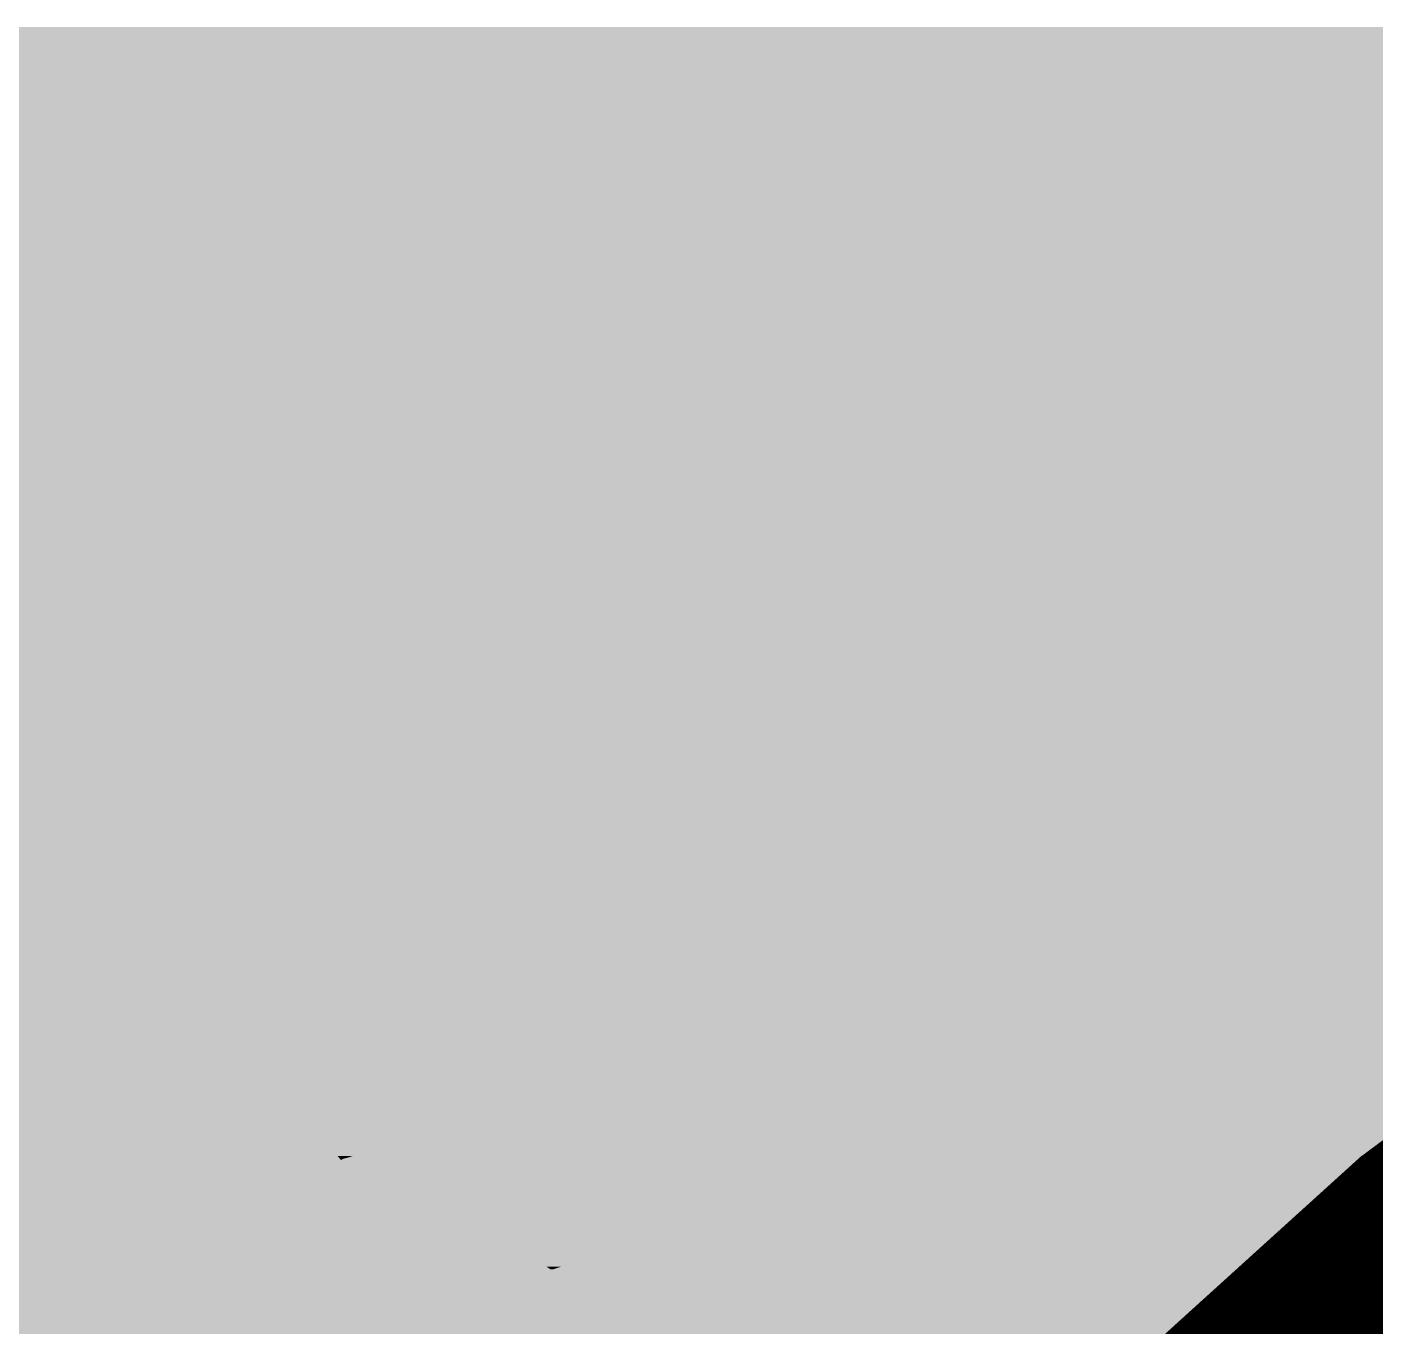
# Model space of a CAD drawing. Header units: millimetres. Extents: x -0.19 to 3.91, y -0.06 to 2.26.
# Drawn here: x 1.5185 to 1.622, y 1.4352 to 1.535 of the extents above; entities that cross this region are included whole.
import ezdxf

# ---------------------------------------------------------------- set-up
doc = ezdxf.new("R2010")
doc.units = ezdxf.units.MM
for name, color, linetype, lineweight in [('PCB_KUR_GBL', 10, 'CONTINUOUS', 0), ('PCB_KUR_GM2', 216, 'CONTINUOUS', 0), ('PCB_KUR_GTL', 30, 'CONTINUOUS', 0), ('PCB_KUR_GTO', 163, 'CONTINUOUS', 0)]:
    doc.layers.add(name, color=color, linetype=linetype, lineweight=lineweight)

msp = doc.modelspace()

# ---------------------------------------------------------------- linework, layer by layer
at = {"layer": 'PCB_KUR_GBL'}
for points in [[(0.1693, 1.4694), (0.1693, 1.4764), (2.19325, 1.4694), (2.1926, 1.4764)], [(0.37565, 1.4764), (0.582, 1.4764), (2.1926, 1.4764), (0.582, 1.4764)], [(0.16794, 1.4625), (0.1693, 1.4694), (2.1939, 1.4625), (2.19325, 1.4694)], [(0.1666, 1.4557), (0.16794, 1.4625), (2.19598, 1.4557), (2.1939, 1.4625)], [(0.16384, 1.4491), (0.1666, 1.4557), (2.198, 1.4491), (2.19598, 1.4557)], [(0.1612, 1.4428), (0.16384, 1.4491), (2.20138, 1.4428), (2.198, 1.4491)], [(0.15722, 1.4368), (0.1612, 1.4428), (2.2046, 1.4368), (2.20138, 1.4428)], [(0.1535, 1.4312), (0.15722, 1.4368), (2.20916, 1.4312), (2.2046, 1.4368)]]:
    msp.add_solid(points, dxfattribs=at)
at = {"layer": 'PCB_KUR_GM2', "lineweight": 211, "const_width": 0.002}
msp.add_lwpolyline([(1.5368, 1.258), (1.5368, 1.258, 1), (2.0172, 1.258, 1), (1.5368, 1.258)], format="xyb", dxfattribs=at)
at = {"layer": 'PCB_KUR_GTL'}
for points in [[(1.245, 1.5303), (1.245, 1.535), (2.2178, 1.5303), (2.2161, 1.535)], [(1.245, 1.5267), (1.245, 1.5303), (2.2134, 1.5267), (2.2178, 1.5303)], [(1.245, 1.5159), (1.245, 1.5267), (2.2046, 1.5159), (2.2134, 1.5267)], [(1.245, 1.5036), (1.245, 1.5159), (2.198, 1.5036), (2.2046, 1.5159)], [(1.245, 1.4903), (1.245, 1.5036), (2.1939, 1.4903), (2.198, 1.5036)], [(1.245, 1.4842), (1.245, 1.4903), (2.19333, 1.4842), (2.1939, 1.4903)], [(1.4175, 1.4825), (1.4046, 1.4842), (2.19317, 1.4825), (2.19333, 1.4842)], [(1.4295, 1.4776), (1.4175, 1.4825), (2.19271, 1.4776), (2.19317, 1.4825)], [(1.43107, 1.4764), (1.4295, 1.4776), (2.1926, 1.4764), (2.19271, 1.4776)], [(1.4398, 1.4697), (1.43107, 1.4764), (2.19323, 1.4697), (2.1926, 1.4764)], [(1.44532, 1.4625), (1.4398, 1.4697), (2.1939, 1.4625), (2.19323, 1.4697)], [(1.4477, 1.4594), (1.44532, 1.4625), (2.19485, 1.4594), (2.1939, 1.4625)], [(1.45191, 1.4491), (1.4477, 1.4594), (2.198, 1.4491), (2.19485, 1.4594)], [(1.4526, 1.4474), (1.45191, 1.4491), (2.19891, 1.4474), (2.198, 1.4491)], [(1.454, 1.4368), (1.4526, 1.4474), (2.2046, 1.4368), (2.19891, 1.4474)], [(1.4543, 1.4345), (1.454, 1.4368), (2.20647, 1.4345), (2.2046, 1.4368)]]:
    msp.add_solid(points, dxfattribs=at)
at = {"layer": 'PCB_KUR_GTO', "lineweight": 211, "const_width": 0.0118}
msp.add_lwpolyline([(1.5368, 1.258), (1.5368, 1.258, 1), (2.0172, 1.258, 1), (1.5368, 1.258)], format="xyb", dxfattribs=at)
at = {"layer": 'PCB_KUR_GTO'}
for points in [[(1.5554, 1.5182), (1.556, 1.5184), (1.55995, 1.5182), (1.5596, 1.5184)], [(1.556, 1.5184), (1.5564, 1.5185), (1.5596, 1.5184), (1.5589, 1.5185)], [(1.5564, 1.5185), (1.5568, 1.5186), (1.5589, 1.5185), (1.5584, 1.5186)], [(1.5568, 1.5186), (1.5576, 1.5187), (1.5584, 1.5186), (1.5579, 1.5187)], [(1.5538, 1.5172), (1.554, 1.5174), (1.56146, 1.5172), (1.56118, 1.5174)], [(1.554, 1.5174), (1.5544, 1.5176), (1.56118, 1.5174), (1.5609, 1.5176)], [(1.5544, 1.5176), (1.5548, 1.5179), (1.5609, 1.5176), (1.56045, 1.5179)], [(1.5548, 1.5179), (1.555, 1.518), (1.56045, 1.5179), (1.5603, 1.518)], [(1.555, 1.518), (1.5554, 1.5182), (1.5603, 1.518), (1.55995, 1.5182)], [(1.5528, 1.5158), (1.5532, 1.5164), (1.5628, 1.5158), (1.5622, 1.5164)], [(1.5532, 1.5164), (1.55363, 1.5169), (1.5622, 1.5164), (1.5618, 1.5169)], [(1.55363, 1.5169), (1.5538, 1.5171), (1.5618, 1.5169), (1.5616, 1.5171)], [(1.5538, 1.5171), (1.5538, 1.5172), (1.5616, 1.5171), (1.56146, 1.5172)], [(1.5525, 1.5152), (1.5527, 1.5156), (1.56336, 1.5152), (1.563, 1.5156)], [(1.5527, 1.5156), (1.5528, 1.5158), (1.563, 1.5156), (1.5628, 1.5158)], [(1.5522, 1.5141), (1.5523, 1.5146), (1.56436, 1.5141), (1.5639, 1.5146)], [(1.5523, 1.5146), (1.5525, 1.5152), (1.5639, 1.5146), (1.56336, 1.5152)], [(1.5521, 1.5136), (1.5522, 1.5141), (1.56482, 1.5136), (1.56436, 1.5141)], [(1.5521, 1.5134), (1.5521, 1.5136), (1.565, 1.5134), (1.56482, 1.5136)], [(1.5521, 1.5133), (1.5521, 1.5134), (1.56508, 1.5133), (1.565, 1.5134)], [(1.5522, 1.5124), (1.5521, 1.5133), (1.56585, 1.5124), (1.56508, 1.5133)], [(1.55229, 1.5121), (1.5522, 1.5124), (1.5661, 1.5121), (1.56585, 1.5124)], [(1.5524, 1.5117), (1.55229, 1.5121), (1.56637, 1.5117), (1.5661, 1.5121)], [(1.5527, 1.511), (1.5524, 1.5117), (1.56686, 1.511), (1.56637, 1.5117)], [(1.54, 1.51), (1.54035, 1.5101), (1.5432, 1.51), (1.5429, 1.5101)], [(1.54035, 1.5101), (1.5407, 1.5102), (1.5429, 1.5101), (1.5424, 1.5102)], [(1.55287, 1.5105), (1.5527, 1.511), (1.5672, 1.5105), (1.56686, 1.511)], [(1.5529, 1.5104), (1.55287, 1.5105), (1.56727, 1.5104), (1.5672, 1.5105)], [(1.5532, 1.51), (1.5529, 1.5104), (1.56757, 1.51), (1.56727, 1.5104)], [(1.5382, 1.509), (1.5384, 1.5092), (1.545, 1.509), (1.5448, 1.5092)], [(1.5384, 1.5092), (1.5389, 1.5095), (1.5448, 1.5092), (1.5442, 1.5095)], [(1.5389, 1.5095), (1.5394, 1.5098), (1.5442, 1.5095), (1.54368, 1.5098)], [(1.5394, 1.5098), (1.5397, 1.5099), (1.54368, 1.5098), (1.5435, 1.5099)], [(1.5397, 1.5099), (1.54, 1.51), (1.5435, 1.5099), (1.5432, 1.51)], [(1.5535, 1.5096), (1.5532, 1.51), (1.56786, 1.5096), (1.56757, 1.51)], [(1.5537, 1.5094), (1.5535, 1.5096), (1.56801, 1.5094), (1.56786, 1.5096)], [(1.5538, 1.5093), (1.5537, 1.5094), (1.56808, 1.5093), (1.56801, 1.5094)], [(1.55407, 1.509), (1.5538, 1.5093), (1.5683, 1.509), (1.56808, 1.5093)], [(1.53693, 1.5075), (1.5373, 1.5081), (1.5465, 1.5075), (1.5459, 1.5081)], [(1.5373, 1.5081), (1.5377, 1.5085), (1.5459, 1.5081), (1.5456, 1.5085)], [(1.5377, 1.5085), (1.5378, 1.5086), (1.5456, 1.5085), (1.5454, 1.5086)], [(1.5378, 1.5086), (1.5379, 1.5087), (1.5454, 1.5086), (1.5453, 1.5087)], [(1.5379, 1.5087), (1.538, 1.5088), (1.5453, 1.5087), (1.5452, 1.5088)], [(1.538, 1.5088), (1.5382, 1.509), (1.5452, 1.5088), (1.545, 1.509)], [(1.55416, 1.5089), (1.55407, 1.509), (1.5683, 1.5089), (1.5683, 1.509)], [(1.55425, 1.5088), (1.55416, 1.5089), (1.5684, 1.5088), (1.5683, 1.5089)], [(1.55453, 1.5085), (1.55425, 1.5088), (1.5686, 1.5085), (1.5684, 1.5088)], [(1.5548, 1.5082), (1.55453, 1.5085), (1.5688, 1.5082), (1.5686, 1.5085)], [(1.55562, 1.5073), (1.5548, 1.5082), (1.5693, 1.5073), (1.5688, 1.5082)], [(1.5365, 1.5067), (1.5368, 1.5073), (1.5472, 1.5067), (1.54668, 1.5073)], [(1.5368, 1.5073), (1.53693, 1.5075), (1.54668, 1.5073), (1.5465, 1.5075)], [(1.5558, 1.5071), (1.55562, 1.5073), (1.56943, 1.5071), (1.5693, 1.5073)], [(1.55671, 1.5061), (1.5558, 1.5071), (1.5701, 1.5061), (1.56943, 1.5071)], [(1.5363, 1.5058), (1.5364, 1.5061), (1.548, 1.5058), (1.54773, 1.5061)], [(1.5364, 1.5061), (1.5365, 1.5067), (1.54773, 1.5061), (1.5472, 1.5067)], [(1.5568, 1.506), (1.55671, 1.5061), (1.57015, 1.506), (1.5701, 1.5061)], [(1.5575, 1.5051), (1.5568, 1.506), (1.57064, 1.5051), (1.57015, 1.506)], [(1.5361, 1.5051), (1.5362, 1.5055), (1.54857, 1.5051), (1.54825, 1.5055)], [(1.5361, 1.5048), (1.5361, 1.5051), (1.54882, 1.5048), (1.54857, 1.5051)], [(1.5362, 1.5055), (1.5363, 1.5058), (1.54825, 1.5055), (1.548, 1.5058)], [(1.55768, 1.5048), (1.5575, 1.5051), (1.5708, 1.5048), (1.57064, 1.5051)], [(1.5361, 1.5047), (1.5361, 1.5048), (1.5489, 1.5047), (1.54882, 1.5048)], [(1.5362, 1.5039), (1.5361, 1.5047), (1.54955, 1.5039), (1.5489, 1.5047)], [(1.53627, 1.5036), (1.5362, 1.5039), (1.5498, 1.5036), (1.54955, 1.5039)], [(1.5581, 1.5041), (1.55768, 1.5048), (1.57113, 1.5041), (1.5708, 1.5048)], [(1.5586, 1.5035), (1.5581, 1.5041), (1.57141, 1.5035), (1.57113, 1.5041)], [(1.5364, 1.5031), (1.53627, 1.5036), (1.55015, 1.5031), (1.5498, 1.5036)], [(1.5368, 1.5024), (1.5364, 1.5031), (1.55063, 1.5024), (1.55015, 1.5031)], [(1.5589, 1.5031), (1.5586, 1.5035), (1.5716, 1.5031), (1.57141, 1.5035)], [(1.5589, 1.503), (1.5589, 1.5031), (1.57165, 1.503), (1.5716, 1.5031)], [(1.5599, 1.5016), (1.5589, 1.503), (1.57235, 1.5016), (1.57165, 1.503)], [(1.5369, 1.5023), (1.5368, 1.5024), (1.5507, 1.5023), (1.55063, 1.5024)], [(1.5371, 1.5021), (1.5369, 1.5023), (1.5508, 1.5021), (1.5507, 1.5023)], [(1.5373, 1.5019), (1.5371, 1.5021), (1.55095, 1.5019), (1.5508, 1.5021)], [(1.53743, 1.5017), (1.5373, 1.5019), (1.5511, 1.5017), (1.55095, 1.5019)], [(1.5222, 1.5006), (1.5227, 1.5009), (1.5288, 1.5006), (1.52835, 1.5009)], [(1.5227, 1.5009), (1.52295, 1.501), (1.52835, 1.5009), (1.5282, 1.501)], [(1.52295, 1.501), (1.5232, 1.5011), (1.5282, 1.501), (1.52797, 1.5011)], [(1.5232, 1.5011), (1.52373, 1.5013), (1.52797, 1.5011), (1.5275, 1.5013)], [(1.52373, 1.5013), (1.524, 1.5014), (1.5275, 1.5013), (1.5272, 1.5014)], [(1.524, 1.5014), (1.52435, 1.5015), (1.5272, 1.5014), (1.5269, 1.5015)], [(1.52435, 1.5015), (1.5247, 1.5016), (1.5269, 1.5015), (1.5263, 1.5016)], [(1.5247, 1.5016), (1.5255, 1.5017), (1.5263, 1.5016), (1.5259, 1.5017)], [(1.5377, 1.5013), (1.53743, 1.5017), (1.55139, 1.5013), (1.5511, 1.5017)], [(1.5381, 1.501), (1.5377, 1.5013), (1.5516, 1.501), (1.55139, 1.5013)], [(1.5384, 1.5007), (1.5381, 1.501), (1.55175, 1.5007), (1.5516, 1.501)], [(1.55996, 1.5015), (1.5599, 1.5016), (1.5724, 1.5015), (1.57235, 1.5016)], [(1.5607, 1.5002), (1.55996, 1.5015), (1.57298, 1.5002), (1.5724, 1.5015)], [(1.5212, 1.4996), (1.5215, 1.4999), (1.5299, 1.4996), (1.5296, 1.4999)], [(1.5215, 1.4999), (1.5216, 1.5), (1.5296, 1.4999), (1.5295, 1.5)], [(1.5216, 1.5), (1.5217, 1.5001), (1.5294, 1.5), (1.5293, 1.5001)], [(1.5217, 1.5001), (1.5219, 1.5003), (1.5293, 1.5001), (1.5291, 1.5003)], [(1.5219, 1.5003), (1.5222, 1.5006), (1.5291, 1.5003), (1.5288, 1.5006)], [(1.5384, 1.5006), (1.5384, 1.5007), (1.5518, 1.5006), (1.55175, 1.5007)], [(1.53893, 1.5), (1.5384, 1.5006), (1.5521, 1.5), (1.5518, 1.5006)], [(1.5398, 1.499), (1.53893, 1.5), (1.5527, 1.499), (1.5521, 1.5)], [(1.56099, 1.4997), (1.5607, 1.5002), (1.5732, 1.4997), (1.57298, 1.5002)], [(1.52053, 1.4984), (1.5207, 1.4988), (1.5309, 1.4984), (1.53059, 1.4988)], [(1.5207, 1.4988), (1.52095, 1.4993), (1.53059, 1.4988), (1.5302, 1.4993)], [(1.52095, 1.4993), (1.521, 1.4994), (1.5302, 1.4993), (1.5301, 1.4994)], [(1.521, 1.4994), (1.5212, 1.4996), (1.5301, 1.4994), (1.5299, 1.4996)], [(1.54067, 1.4977), (1.5398, 1.499), (1.5533, 1.4977), (1.5527, 1.499)], [(1.56105, 1.4996), (1.56099, 1.4997), (1.5732, 1.4996), (1.5732, 1.4997)], [(1.56111, 1.4995), (1.56105, 1.4996), (1.5732, 1.4995), (1.5732, 1.4996)], [(1.56128, 1.4992), (1.56111, 1.4995), (1.5733, 1.4992), (1.5732, 1.4995)], [(1.5614, 1.499), (1.56128, 1.4992), (1.57343, 1.499), (1.5733, 1.4992)], [(1.56145, 1.4989), (1.5614, 1.499), (1.5735, 1.4989), (1.57343, 1.499)], [(1.562, 1.4979), (1.56145, 1.4989), (1.5739, 1.4979), (1.5735, 1.4989)], [(1.5202, 1.4976), (1.5204, 1.4981), (1.53157, 1.4976), (1.53115, 1.4981)], [(1.5204, 1.4981), (1.52053, 1.4984), (1.53115, 1.4981), (1.5309, 1.4984)], [(1.541, 1.4972), (1.54067, 1.4977), (1.55352, 1.4972), (1.5533, 1.4977)], [(1.5624, 1.4969), (1.562, 1.4979), (1.57423, 1.4969), (1.5739, 1.4979)], [(1.52, 1.4966), (1.5201, 1.497), (1.53233, 1.4966), (1.53204, 1.497)], [(1.5201, 1.497), (1.52013, 1.4972), (1.53204, 1.497), (1.5319, 1.4972)], [(1.52013, 1.4972), (1.5202, 1.4976), (1.5319, 1.4972), (1.53157, 1.4976)], [(1.542, 1.4955), (1.541, 1.4972), (1.55428, 1.4955), (1.55352, 1.4972)], [(1.5625, 1.4967), (1.5624, 1.4969), (1.5743, 1.4967), (1.57423, 1.4969)], [(1.5628, 1.4961), (1.5625, 1.4967), (1.57449, 1.4961), (1.5743, 1.4967)], [(1.52, 1.4963), (1.52, 1.4966), (1.53254, 1.4963), (1.53233, 1.4966)], [(1.52, 1.4962), (1.52, 1.4963), (1.53261, 1.4962), (1.53254, 1.4963)], [(1.52005, 1.4958), (1.52, 1.4962), (1.5329, 1.4958), (1.53261, 1.4962)], [(1.5201, 1.4954), (1.52005, 1.4958), (1.53316, 1.4954), (1.5329, 1.4958)], [(1.563, 1.4957), (1.5628, 1.4961), (1.57461, 1.4957), (1.57449, 1.4961)], [(1.563, 1.4955), (1.563, 1.4957), (1.57467, 1.4955), (1.57461, 1.4957)], [(1.5203, 1.4947), (1.5201, 1.4954), (1.53361, 1.4947), (1.53316, 1.4954)], [(1.52045, 1.4941), (1.5203, 1.4947), (1.534, 1.4941), (1.53361, 1.4947)], [(1.54223, 1.495), (1.542, 1.4955), (1.5545, 1.495), (1.55428, 1.4955)], [(1.54228, 1.4949), (1.54223, 1.495), (1.5546, 1.4949), (1.5545, 1.495)], [(1.54252, 1.4944), (1.54228, 1.4949), (1.5548, 1.4944), (1.5546, 1.4949)], [(1.56314, 1.4951), (1.563, 1.4955), (1.5748, 1.4951), (1.57467, 1.4955)], [(1.56371, 1.4935), (1.56314, 1.4951), (1.5753, 1.4935), (1.5748, 1.4951)], [(1.5205, 1.4939), (1.52045, 1.4941), (1.53412, 1.4939), (1.534, 1.4941)], [(1.5209, 1.4934), (1.5205, 1.4939), (1.53441, 1.4934), (1.53412, 1.4939)], [(1.5428, 1.4938), (1.54252, 1.4944), (1.55497, 1.4938), (1.5548, 1.4944)], [(1.54285, 1.4937), (1.5428, 1.4938), (1.555, 1.4937), (1.55497, 1.4938)], [(1.54334, 1.4928), (1.54285, 1.4937), (1.5554, 1.4928), (1.555, 1.4937)], [(1.5211, 1.4929), (1.5209, 1.4934), (1.53469, 1.4929), (1.53441, 1.4934)], [(1.5213, 1.4926), (1.5211, 1.4929), (1.53487, 1.4926), (1.53469, 1.4929)], [(1.5215, 1.4924), (1.5213, 1.4926), (1.53498, 1.4924), (1.53487, 1.4926)], [(1.5435, 1.4925), (1.54334, 1.4928), (1.5555, 1.4925), (1.5554, 1.4928)], [(1.5438, 1.4919), (1.5435, 1.4925), (1.5557, 1.4919), (1.5555, 1.4925)], [(1.564, 1.4927), (1.56371, 1.4935), (1.57551, 1.4927), (1.5753, 1.4935)], [(1.56439, 1.4916), (1.564, 1.4927), (1.5758, 1.4916), (1.57551, 1.4927)], [(1.5216, 1.4923), (1.5215, 1.4924), (1.53504, 1.4923), (1.53498, 1.4924)], [(1.52169, 1.4922), (1.5216, 1.4923), (1.5351, 1.4922), (1.53504, 1.4923)], [(1.5226, 1.4912), (1.52169, 1.4922), (1.53555, 1.4912), (1.5351, 1.4922)], [(1.54392, 1.4916), (1.5438, 1.4919), (1.5558, 1.4916), (1.5557, 1.4919)], [(1.544, 1.4914), (1.54392, 1.4916), (1.55585, 1.4914), (1.5558, 1.4916)], [(1.5645, 1.4913), (1.56439, 1.4916), (1.57588, 1.4913), (1.5758, 1.4916)], [(1.52333, 1.4902), (1.5226, 1.4912), (1.536, 1.4902), (1.53555, 1.4912)], [(1.5442, 1.4909), (1.544, 1.4914), (1.55597, 1.4909), (1.55585, 1.4914)], [(1.5444, 1.4907), (1.5442, 1.4909), (1.55602, 1.4907), (1.55597, 1.4909)], [(1.5445, 1.4905), (1.5444, 1.4907), (1.55607, 1.4905), (1.55602, 1.4907)], [(1.5445, 1.4904), (1.5445, 1.4905), (1.5561, 1.4904), (1.55608, 1.4905)], [(1.5445, 1.4905), (1.5445, 1.4905), (1.55608, 1.4905), (1.55607, 1.4905)], [(1.54499, 1.489), (1.5445, 1.4904), (1.5565, 1.489), (1.5561, 1.4904)], [(1.5648, 1.4901), (1.5645, 1.4913), (1.57619, 1.4901), (1.57588, 1.4913)], [(1.5234, 1.4901), (1.52333, 1.4902), (1.536, 1.4901), (1.536, 1.4902)], [(1.52353, 1.4899), (1.5234, 1.4901), (1.5361, 1.4899), (1.536, 1.4901)], [(1.52365, 1.4897), (1.52353, 1.4899), (1.5362, 1.4897), (1.5361, 1.4899)], [(1.52391, 1.4893), (1.52365, 1.4897), (1.5364, 1.4893), (1.5362, 1.4897)], [(1.56487, 1.4897), (1.5648, 1.4901), (1.5763, 1.4897), (1.57619, 1.4901)], [(1.56489, 1.4896), (1.56487, 1.4897), (1.5763, 1.4896), (1.5763, 1.4897)], [(1.56493, 1.4894), (1.56489, 1.4896), (1.5763, 1.4894), (1.5763, 1.4896)], [(1.56498, 1.4891), (1.56493, 1.4894), (1.5763, 1.4891), (1.5763, 1.4894)], [(1.5241, 1.489), (1.52391, 1.4893), (1.5364, 1.489), (1.5364, 1.4893)], [(1.52431, 1.4887), (1.5241, 1.489), (1.5364, 1.4887), (1.5364, 1.489)], [(1.52466, 1.4882), (1.52431, 1.4887), (1.5366, 1.4882), (1.5364, 1.4887)], [(1.5452, 1.4884), (1.54499, 1.489), (1.55663, 1.4884), (1.5565, 1.489)], [(1.5454, 1.4876), (1.5452, 1.4884), (1.5568, 1.4876), (1.55663, 1.4884)], [(1.565, 1.489), (1.56498, 1.4891), (1.57633, 1.489), (1.5763, 1.4891)], [(1.56509, 1.4887), (1.565, 1.489), (1.5764, 1.4887), (1.57633, 1.489)], [(1.5652, 1.4883), (1.56509, 1.4887), (1.5765, 1.4883), (1.5764, 1.4887)], [(1.5248, 1.488), (1.52466, 1.4882), (1.53667, 1.488), (1.5366, 1.4882)], [(1.5252, 1.4871), (1.5248, 1.488), (1.53697, 1.4871), (1.53667, 1.488)], [(1.54543, 1.4875), (1.5454, 1.4876), (1.5568, 1.4875), (1.5568, 1.4876)], [(1.54545, 1.4874), (1.54543, 1.4875), (1.5568, 1.4874), (1.5568, 1.4875)], [(1.5456, 1.4868), (1.54545, 1.4874), (1.557, 1.4868), (1.5568, 1.4874)], [(1.5654, 1.4877), (1.5652, 1.4883), (1.5766, 1.4877), (1.5765, 1.4883)], [(1.5654, 1.4876), (1.5654, 1.4877), (1.57662, 1.4876), (1.5766, 1.4877)], [(1.56563, 1.4864), (1.5654, 1.4876), (1.5768, 1.4864), (1.57662, 1.4876)], [(1.52543, 1.4867), (1.5252, 1.4871), (1.5371, 1.4867), (1.53697, 1.4871)], [(1.5256, 1.4864), (1.52543, 1.4867), (1.53716, 1.4864), (1.5371, 1.4867)], [(1.5258, 1.4859), (1.5256, 1.4864), (1.53725, 1.4859), (1.53716, 1.4864)], [(1.5457, 1.4864), (1.5456, 1.4868), (1.55705, 1.4864), (1.557, 1.4868)], [(1.54578, 1.486), (1.5457, 1.4864), (1.5571, 1.486), (1.55705, 1.4864)], [(1.5657, 1.486), (1.56563, 1.4864), (1.57685, 1.486), (1.5768, 1.4864)], [(1.5259, 1.4857), (1.5258, 1.4859), (1.53729, 1.4857), (1.53725, 1.4859)], [(1.52606, 1.4851), (1.5259, 1.4857), (1.5374, 1.4851), (1.53729, 1.4857)], [(1.54602, 1.4849), (1.54578, 1.486), (1.5573, 1.4849), (1.5571, 1.486)], [(1.56586, 1.4848), (1.5657, 1.486), (1.577, 1.4848), (1.57685, 1.486)], [(1.5262, 1.4846), (1.52606, 1.4851), (1.53748, 1.4846), (1.5374, 1.4851)], [(1.5266, 1.4835), (1.5262, 1.4846), (1.53765, 1.4835), (1.53748, 1.4846)], [(1.5461, 1.4845), (1.54602, 1.4849), (1.55736, 1.4845), (1.5573, 1.4849)], [(1.54625, 1.4836), (1.5461, 1.4845), (1.5575, 1.4836), (1.55736, 1.4845)], [(1.5659, 1.4845), (1.56586, 1.4848), (1.57703, 1.4845), (1.577, 1.4848)], [(1.5661, 1.4831), (1.5659, 1.4845), (1.57719, 1.4831), (1.57703, 1.4845)], [(1.52665, 1.4832), (1.5266, 1.4835), (1.5377, 1.4832), (1.53765, 1.4835)], [(1.5268, 1.4823), (1.52665, 1.4832), (1.53784, 1.4823), (1.5377, 1.4832)], [(1.5464, 1.4827), (1.54625, 1.4836), (1.55756, 1.4827), (1.5575, 1.4836)], [(1.5269, 1.4813), (1.5268, 1.4823), (1.53798, 1.4813), (1.53784, 1.4823)], [(1.54647, 1.4822), (1.5464, 1.4827), (1.5576, 1.4822), (1.55756, 1.4827)], [(1.5466, 1.4813), (1.54647, 1.4822), (1.55766, 1.4813), (1.5576, 1.4822)], [(1.5661, 1.483), (1.5661, 1.4831), (1.5772, 1.483), (1.57719, 1.4831)], [(1.5661, 1.4818), (1.5661, 1.483), (1.57727, 1.4818), (1.5772, 1.483)], [(1.52691, 1.4812), (1.5269, 1.4813), (1.538, 1.4812), (1.53798, 1.4813)], [(1.527, 1.4804), (1.52691, 1.4812), (1.53804, 1.4804), (1.538, 1.4812)], [(1.5466, 1.4806), (1.5466, 1.4813), (1.55771, 1.4806), (1.55766, 1.4813)], [(1.56615, 1.4812), (1.5661, 1.4818), (1.5773, 1.4812), (1.57727, 1.4818)], [(1.5662, 1.4807), (1.56615, 1.4812), (1.5773, 1.4807), (1.5773, 1.4812)], [(1.5271, 1.4797), (1.527, 1.4804), (1.53807, 1.4797), (1.53804, 1.4804)], [(1.5466, 1.4801), (1.5466, 1.4806), (1.55774, 1.4801), (1.55771, 1.4806)], [(1.5466, 1.4796), (1.5466, 1.4801), (1.55777, 1.4796), (1.55774, 1.4801)], [(1.5662, 1.4799), (1.5662, 1.4807), (1.5773, 1.4799), (1.5773, 1.4807)], [(1.52709, 1.479), (1.5271, 1.4791), (1.5381, 1.479), (1.5381, 1.4791)], [(1.5271, 1.4793), (1.5271, 1.4797), (1.53809, 1.4793), (1.53807, 1.4797)], [(1.5271, 1.4791), (1.5271, 1.4793), (1.5381, 1.4791), (1.53809, 1.4793)], [(1.5466, 1.4794), (1.5466, 1.4796), (1.55779, 1.4794), (1.55777, 1.4796)], [(1.5466, 1.4792), (1.5466, 1.4794), (1.5578, 1.4792), (1.55779, 1.4794)], [(1.5466, 1.4791), (1.5466, 1.4792), (1.5578, 1.4791), (1.5578, 1.4792)], [(1.5466, 1.479), (1.5466, 1.4791), (1.5578, 1.479), (1.5578, 1.4791)], [(1.5662, 1.4794), (1.5662, 1.4799), (1.5773, 1.4794), (1.5773, 1.4799)], [(1.5662, 1.4793), (1.5662, 1.4794), (1.5773, 1.4793), (1.5773, 1.4794)], [(1.5662, 1.4792), (1.5662, 1.4793), (1.5773, 1.4792), (1.5773, 1.4793)], [(1.5662, 1.4791), (1.5662, 1.4792), (1.5773, 1.4791), (1.5773, 1.4792)], [(1.5662, 1.4789), (1.5662, 1.4791), (1.5773, 1.4789), (1.5773, 1.4791)], [(1.527, 1.4778), (1.52703, 1.4782), (1.53803, 1.4778), (1.5381, 1.4782)], [(1.52703, 1.4782), (1.52705, 1.4785), (1.5381, 1.4782), (1.5381, 1.4785)], [(1.52705, 1.4785), (1.52708, 1.4788), (1.5381, 1.4785), (1.5381, 1.4788)], [(1.52708, 1.4788), (1.52709, 1.479), (1.5381, 1.4788), (1.5381, 1.479)], [(1.5466, 1.4785), (1.5466, 1.479), (1.5578, 1.4785), (1.5578, 1.479)], [(1.5466, 1.4776), (1.5466, 1.4785), (1.5578, 1.4776), (1.5578, 1.4785)], [(1.5662, 1.4786), (1.5662, 1.4789), (1.5773, 1.4786), (1.5773, 1.4789)], [(1.5662, 1.4783), (1.5662, 1.4786), (1.5773, 1.4783), (1.5773, 1.4786)], [(1.5662, 1.4778), (1.5662, 1.4783), (1.5773, 1.4778), (1.5773, 1.4783)], [(1.5269, 1.4765), (1.52695, 1.4771), (1.53792, 1.4765), (1.538, 1.4771)], [(1.52695, 1.4771), (1.52698, 1.4776), (1.538, 1.4771), (1.538, 1.4776)], [(1.52698, 1.4776), (1.527, 1.4778), (1.538, 1.4776), (1.53803, 1.4778)], [(1.5466, 1.4769), (1.5466, 1.4776), (1.55773, 1.4769), (1.5578, 1.4776)], [(1.5661, 1.4761), (1.56617, 1.4772), (1.5773, 1.4761), (1.5773, 1.4772)], [(1.56617, 1.4772), (1.5662, 1.4776), (1.5773, 1.4772), (1.5773, 1.4776)], [(1.5662, 1.4776), (1.5662, 1.4778), (1.5773, 1.4776), (1.5773, 1.4778)], [(1.52674, 1.4756), (1.5269, 1.4765), (1.5378, 1.4756), (1.53792, 1.4765)], [(1.54639, 1.4754), (1.54656, 1.4766), (1.5576, 1.4754), (1.5577, 1.4766)], [(1.54656, 1.4766), (1.5466, 1.4769), (1.5577, 1.4766), (1.55773, 1.4769)], [(1.56608, 1.4758), (1.5661, 1.4761), (1.5773, 1.4758), (1.5773, 1.4761)], [(1.5265, 1.4744), (1.5267, 1.4754), (1.53757, 1.4744), (1.53776, 1.4754)], [(1.5267, 1.4754), (1.52674, 1.4756), (1.53776, 1.4754), (1.5378, 1.4756)], [(1.5463, 1.4748), (1.54639, 1.4754), (1.55752, 1.4748), (1.5576, 1.4754)], [(1.566, 1.4746), (1.56608, 1.4758), (1.57714, 1.4746), (1.5773, 1.4758)], [(1.5262, 1.4737), (1.52633, 1.474), (1.53745, 1.4737), (1.5375, 1.474)], [(1.52633, 1.474), (1.5265, 1.4744), (1.5375, 1.474), (1.53757, 1.4744)], [(1.5459, 1.4728), (1.54612, 1.4739), (1.55719, 1.4728), (1.5574, 1.4739)], [(1.54612, 1.4739), (1.5463, 1.4748), (1.5574, 1.4739), (1.55752, 1.4748)], [(1.5659, 1.4734), (1.56597, 1.4743), (1.57701, 1.4734), (1.5771, 1.4743)], [(1.56597, 1.4743), (1.566, 1.4746), (1.5771, 1.4743), (1.57714, 1.4746)], [(1.526, 1.4727), (1.5261, 1.4731), (1.53729, 1.4727), (1.53736, 1.4731)], [(1.5261, 1.4731), (1.5262, 1.4737), (1.53736, 1.4731), (1.53745, 1.4737)], [(1.56572, 1.4724), (1.5659, 1.4734), (1.5769, 1.4724), (1.57701, 1.4734)], [(1.5252, 1.4712), (1.52568, 1.4721), (1.53697, 1.4712), (1.5372, 1.4721)], [(1.52568, 1.4721), (1.5259, 1.4725), (1.5372, 1.4721), (1.53726, 1.4725)], [(1.5259, 1.4725), (1.526, 1.4727), (1.53726, 1.4725), (1.53729, 1.4727)], [(1.5456, 1.4711), (1.54581, 1.4723), (1.55687, 1.4711), (1.5571, 1.4723)], [(1.54581, 1.4723), (1.5459, 1.4728), (1.5571, 1.4723), (1.55719, 1.4728)], [(1.5655, 1.4715), (1.5657, 1.4723), (1.57676, 1.4715), (1.57688, 1.4723)], [(1.5657, 1.4723), (1.56572, 1.4724), (1.57688, 1.4723), (1.5769, 1.4724)], [(1.52461, 1.4701), (1.5252, 1.4712), (1.5367, 1.4701), (1.53697, 1.4712)], [(1.54547, 1.4707), (1.5456, 1.4711), (1.5568, 1.4707), (1.55687, 1.4711)], [(1.56532, 1.4705), (1.5654, 1.4708), (1.5766, 1.4705), (1.57665, 1.4708)], [(1.5654, 1.471), (1.5655, 1.4715), (1.57668, 1.471), (1.57676, 1.4715)], [(1.5654, 1.4709), (1.5654, 1.471), (1.57666, 1.4709), (1.57668, 1.471)], [(1.5654, 1.4708), (1.5654, 1.4709), (1.57665, 1.4708), (1.57666, 1.4709)], [(1.5238, 1.4687), (1.5245, 1.4699), (1.53621, 1.4687), (1.53663, 1.4699)], [(1.5245, 1.4699), (1.52461, 1.4701), (1.53663, 1.4699), (1.5367, 1.4701)], [(1.5451, 1.4696), (1.54527, 1.4701), (1.55657, 1.4696), (1.5567, 1.4701)], [(1.54527, 1.4701), (1.5454, 1.4705), (1.5567, 1.4701), (1.5568, 1.4705)], [(1.5454, 1.4705), (1.54547, 1.4707), (1.5568, 1.4705), (1.5568, 1.4707)], [(1.565, 1.4693), (1.56532, 1.4705), (1.57641, 1.4693), (1.5766, 1.4705)], [(1.52333, 1.4681), (1.5238, 1.4687), (1.536, 1.4681), (1.53621, 1.4687)], [(1.5447, 1.4685), (1.5449, 1.469), (1.55626, 1.4685), (1.55641, 1.469)], [(1.5449, 1.469), (1.545, 1.4693), (1.55641, 1.469), (1.5565, 1.4693)], [(1.545, 1.4693), (1.5451, 1.4696), (1.5565, 1.4693), (1.55657, 1.4696)], [(1.56486, 1.4686), (1.565, 1.4693), (1.5763, 1.4686), (1.57641, 1.4693)], [(1.52287, 1.4675), (1.5231, 1.4678), (1.5357, 1.4675), (1.5359, 1.4678)], [(1.5231, 1.4678), (1.52326, 1.468), (1.5359, 1.4678), (1.536, 1.468)], [(1.52326, 1.468), (1.52333, 1.4681), (1.536, 1.468), (1.536, 1.4681)], [(1.5444, 1.4676), (1.5445, 1.4678), (1.55601, 1.4676), (1.55606, 1.4678)], [(1.5445, 1.4678), (1.5446, 1.4681), (1.55606, 1.4678), (1.55615, 1.4681)], [(1.5446, 1.4681), (1.54465, 1.4683), (1.55615, 1.4681), (1.5562, 1.4683)], [(1.54465, 1.4683), (1.5447, 1.4685), (1.5562, 1.4683), (1.55626, 1.4685)], [(1.56439, 1.4667), (1.56467, 1.4677), (1.5758, 1.4667), (1.5761, 1.4677)], [(1.56467, 1.4677), (1.5647, 1.4678), (1.5761, 1.4677), (1.57612, 1.4678)], [(1.5647, 1.4678), (1.56476, 1.4681), (1.57612, 1.4678), (1.5762, 1.4681)], [(1.56476, 1.4681), (1.5648, 1.4683), (1.5762, 1.4681), (1.5762, 1.4683)], [(1.5648, 1.4683), (1.56484, 1.4685), (1.5762, 1.4683), (1.5763, 1.4685)], [(1.56484, 1.4685), (1.56486, 1.4686), (1.5763, 1.4685), (1.5763, 1.4686)], [(1.5221, 1.4664), (1.5225, 1.467), (1.53521, 1.4664), (1.53543, 1.467)], [(1.5225, 1.467), (1.52265, 1.4672), (1.53543, 1.467), (1.5355, 1.4672)], [(1.52265, 1.4672), (1.52287, 1.4675), (1.5355, 1.4672), (1.5357, 1.4675)], [(1.54368, 1.4659), (1.54426, 1.4672), (1.5555, 1.4659), (1.5559, 1.4672)], [(1.54426, 1.4672), (1.5444, 1.4675), (1.5559, 1.4672), (1.55598, 1.4675)], [(1.5444, 1.4675), (1.5444, 1.4676), (1.55598, 1.4675), (1.55601, 1.4676)], [(1.5643, 1.4664), (1.56439, 1.4667), (1.57571, 1.4664), (1.5758, 1.4667)], [(1.521, 1.4653), (1.5216, 1.466), (1.53461, 1.4653), (1.53504, 1.466)], [(1.5216, 1.466), (1.5217, 1.4661), (1.53504, 1.466), (1.5351, 1.4661)], [(1.5217, 1.4661), (1.5221, 1.4664), (1.5351, 1.4661), (1.53521, 1.4664)], [(1.5435, 1.4655), (1.54368, 1.4659), (1.55536, 1.4655), (1.5555, 1.4659)], [(1.56393, 1.4653), (1.5643, 1.4664), (1.5754, 1.4653), (1.57571, 1.4664)], [(1.5204, 1.4641), (1.5207, 1.4647), (1.53386, 1.4641), (1.53424, 1.4647)], [(1.5207, 1.4647), (1.52075, 1.4648), (1.53424, 1.4647), (1.5343, 1.4648)], [(1.52075, 1.4648), (1.521, 1.4653), (1.5343, 1.4648), (1.53461, 1.4653)], [(1.5425, 1.4636), (1.5435, 1.4655), (1.55468, 1.4636), (1.55536, 1.4655)], [(1.5635, 1.4641), (1.5639, 1.4652), (1.57508, 1.4641), (1.57537, 1.4652)], [(1.5639, 1.4652), (1.56393, 1.4653), (1.57537, 1.4652), (1.5754, 1.4653)], [(1.5202, 1.4634), (1.5204, 1.4641), (1.53342, 1.4634), (1.53386, 1.4641)], [(1.54219, 1.4631), (1.5425, 1.4636), (1.5545, 1.4631), (1.55468, 1.4636)], [(1.5632, 1.4633), (1.56339, 1.4638), (1.57485, 1.4633), (1.575, 1.4638)], [(1.56339, 1.4638), (1.5635, 1.4641), (1.575, 1.4638), (1.57508, 1.4641)], [(1.52, 1.4624), (1.5201, 1.4629), (1.5328, 1.4624), (1.53311, 1.4629)], [(1.5201, 1.4629), (1.52016, 1.4632), (1.53311, 1.4629), (1.5333, 1.4632)], [(1.52016, 1.4632), (1.5202, 1.4634), (1.5333, 1.4632), (1.53342, 1.4634)], [(1.5415, 1.462), (1.54181, 1.4625), (1.55399, 1.462), (1.5542, 1.4625)], [(1.54181, 1.4625), (1.54212, 1.463), (1.5542, 1.4625), (1.5544, 1.463)], [(1.54212, 1.463), (1.54219, 1.4631), (1.5544, 1.463), (1.5545, 1.4631)], [(1.56272, 1.4621), (1.563, 1.4627), (1.5745, 1.4621), (1.57468, 1.4627)], [(1.563, 1.4629), (1.5632, 1.4633), (1.57474, 1.4629), (1.57485, 1.4633)], [(1.563, 1.4628), (1.563, 1.4629), (1.57471, 1.4628), (1.57474, 1.4629)], [(1.563, 1.4627), (1.563, 1.4628), (1.57468, 1.4627), (1.57471, 1.4628)], [(1.52, 1.4621), (1.52, 1.4624), (1.53261, 1.4621), (1.5328, 1.4624)], [(1.52006, 1.4616), (1.52, 1.4621), (1.5323, 1.4616), (1.53261, 1.4621)], [(1.5201, 1.4612), (1.52006, 1.4616), (1.53199, 1.4612), (1.5323, 1.4616)], [(1.54077, 1.4609), (1.54137, 1.4618), (1.5535, 1.4609), (1.5539, 1.4618)], [(1.54137, 1.4618), (1.5415, 1.462), (1.5539, 1.4618), (1.55399, 1.462)], [(1.5623, 1.4612), (1.56272, 1.4621), (1.5742, 1.4612), (1.5745, 1.4621)], [(1.5203, 1.4605), (1.5201, 1.4612), (1.53146, 1.4605), (1.53199, 1.4612)], [(1.5205, 1.4599), (1.5203, 1.4605), (1.531, 1.4599), (1.53146, 1.4605)], [(1.53999, 1.4598), (1.5405, 1.4605), (1.5529, 1.4598), (1.55328, 1.4605)], [(1.5405, 1.4605), (1.54077, 1.4609), (1.55328, 1.4605), (1.5535, 1.4609)], [(1.56185, 1.4603), (1.5623, 1.4612), (1.5739, 1.4603), (1.5742, 1.4612)], [(1.5209, 1.4593), (1.5205, 1.4599), (1.53044, 1.4593), (1.531, 1.4599)], [(1.539, 1.4585), (1.5397, 1.4594), (1.5523, 1.4585), (1.55272, 1.4594)], [(1.5397, 1.4594), (1.53999, 1.4598), (1.55272, 1.4594), (1.5529, 1.4598)], [(1.561, 1.4587), (1.5617, 1.46), (1.57328, 1.4587), (1.57378, 1.46)], [(1.5617, 1.46), (1.56185, 1.4603), (1.57378, 1.46), (1.5739, 1.4603)], [(1.5211, 1.4589), (1.5209, 1.4593), (1.53006, 1.4589), (1.53044, 1.4593)], [(1.5213, 1.4585), (1.5211, 1.4589), (1.52968, 1.4585), (1.53006, 1.4589)], [(1.5215, 1.4583), (1.5213, 1.4585), (1.52949, 1.4583), (1.52968, 1.4585)], [(1.5385, 1.458), (1.539, 1.4585), (1.55199, 1.458), (1.5523, 1.4585)], [(1.5608, 1.4583), (1.56085, 1.4584), (1.5731, 1.4583), (1.5732, 1.4584)], [(1.56085, 1.4584), (1.5609, 1.4585), (1.5732, 1.4584), (1.5732, 1.4585)], [(1.5609, 1.4585), (1.561, 1.4587), (1.5732, 1.4585), (1.57328, 1.4587)], [(1.5216, 1.4582), (1.5215, 1.4583), (1.5294, 1.4582), (1.52949, 1.4583)], [(1.52172, 1.4581), (1.5216, 1.4582), (1.5292, 1.4581), (1.5294, 1.4582)], [(1.52208, 1.4578), (1.52172, 1.4581), (1.5289, 1.4578), (1.5292, 1.4581)], [(1.5222, 1.4577), (1.52208, 1.4578), (1.52878, 1.4577), (1.5289, 1.4578)], [(1.5228, 1.4573), (1.5222, 1.4577), (1.5283, 1.4573), (1.52878, 1.4577)], [(1.5232, 1.457), (1.5228, 1.4573), (1.5276, 1.457), (1.5283, 1.4573)], [(1.5378, 1.4572), (1.5384, 1.4578), (1.5515, 1.4572), (1.55187, 1.4578)], [(1.5384, 1.4579), (1.5385, 1.458), (1.55193, 1.4579), (1.55199, 1.458)], [(1.5384, 1.4578), (1.5384, 1.4579), (1.55187, 1.4578), (1.55193, 1.4579)], [(1.55993, 1.4568), (1.5604, 1.4575), (1.5724, 1.4568), (1.57271, 1.4575)], [(1.5604, 1.4575), (1.5605, 1.4577), (1.57271, 1.4575), (1.5728, 1.4577)], [(1.5605, 1.4577), (1.56065, 1.458), (1.5728, 1.4577), (1.573, 1.458)], [(1.56065, 1.458), (1.5608, 1.4583), (1.573, 1.458), (1.5731, 1.4583)], [(1.5238, 1.4569), (1.5234, 1.457), (1.5274, 1.4569), (1.5276, 1.457)], [(1.5242, 1.4568), (1.5238, 1.4569), (1.527, 1.4568), (1.5274, 1.4569)], [(1.5249, 1.4567), (1.5242, 1.4568), (1.5263, 1.4567), (1.527, 1.4568)], [(1.5253, 1.4566), (1.5249, 1.4567), (1.5255, 1.4566), (1.5263, 1.4567)], [(1.5371, 1.4562), (1.5376, 1.457), (1.55088, 1.4562), (1.55138, 1.457)], [(1.5376, 1.457), (1.5378, 1.4572), (1.55138, 1.457), (1.5515, 1.4572)], [(1.5594, 1.4559), (1.5598, 1.4566), (1.57202, 1.4559), (1.57232, 1.4566)], [(1.5598, 1.4566), (1.55993, 1.4568), (1.57232, 1.4566), (1.5724, 1.4568)], [(1.5364, 1.4549), (1.53653, 1.4553), (1.54997, 1.4549), (1.5503, 1.4553)], [(1.53653, 1.4553), (1.5366, 1.4555), (1.5503, 1.4553), (1.55045, 1.4555)], [(1.5366, 1.4555), (1.53674, 1.4557), (1.55045, 1.4555), (1.5506, 1.4557)], [(1.53674, 1.4557), (1.53689, 1.4559), (1.5506, 1.4557), (1.5507, 1.4559)], [(1.53689, 1.4559), (1.5371, 1.4562), (1.5507, 1.4559), (1.55088, 1.4562)], [(1.5589, 1.4552), (1.559, 1.4554), (1.5717, 1.4552), (1.5718, 1.4554)], [(1.559, 1.4554), (1.55916, 1.4556), (1.5718, 1.4554), (1.5719, 1.4556)], [(1.55916, 1.4556), (1.5594, 1.4559), (1.5719, 1.4556), (1.57202, 1.4559)], [(1.5361, 1.4539), (1.5362, 1.4543), (1.5492, 1.4539), (1.5495, 1.4543)], [(1.5362, 1.4543), (1.53633, 1.4547), (1.5495, 1.4543), (1.5498, 1.4547)], [(1.53633, 1.4547), (1.5364, 1.4549), (1.5498, 1.4547), (1.54997, 1.4549)], [(1.5572, 1.4529), (1.55816, 1.4542), (1.57047, 1.4529), (1.5712, 1.4542)], [(1.55816, 1.4542), (1.5589, 1.4552), (1.5712, 1.4542), (1.5717, 1.4552)], [(1.5361, 1.4536), (1.5361, 1.4539), (1.54899, 1.4536), (1.5492, 1.4539)], [(1.5361, 1.4535), (1.5361, 1.4536), (1.54892, 1.4535), (1.54899, 1.4536)], [(1.53618, 1.4529), (1.5361, 1.4535), (1.5485, 1.4529), (1.54892, 1.4535)], [(1.5362, 1.4527), (1.53618, 1.4529), (1.54832, 1.4527), (1.5485, 1.4529)], [(1.5364, 1.452), (1.5362, 1.4527), (1.54769, 1.452), (1.54832, 1.4527)], [(1.5563, 1.4518), (1.55695, 1.4526), (1.56983, 1.4518), (1.5703, 1.4526)], [(1.55695, 1.4526), (1.5572, 1.4529), (1.5703, 1.4526), (1.57047, 1.4529)], [(1.53643, 1.4519), (1.5364, 1.452), (1.5476, 1.4519), (1.54769, 1.452)], [(1.5366, 1.4514), (1.53643, 1.4519), (1.54715, 1.4514), (1.5476, 1.4519)], [(1.5369, 1.4508), (1.5366, 1.4514), (1.5466, 1.4508), (1.54715, 1.4514)], [(1.55567, 1.4509), (1.5563, 1.4518), (1.5693, 1.4509), (1.56983, 1.4518)], [(1.5372, 1.4504), (1.5369, 1.4508), (1.5462, 1.4504), (1.5466, 1.4508)], [(1.5374, 1.45), (1.5372, 1.4504), (1.5458, 1.45), (1.5462, 1.4504)], [(1.5548, 1.45), (1.5556, 1.4508), (1.56874, 1.45), (1.56924, 1.4508)], [(1.5556, 1.4508), (1.55567, 1.4509), (1.56924, 1.4508), (1.5693, 1.4509)], [(1.5376, 1.4498), (1.5374, 1.45), (1.5456, 1.4498), (1.5458, 1.45)], [(1.53779, 1.4497), (1.5377, 1.4498), (1.5454, 1.4497), (1.5456, 1.4498)], [(1.53813, 1.4493), (1.53779, 1.4497), (1.545, 1.4493), (1.5454, 1.4497)], [(1.5383, 1.4491), (1.53813, 1.4493), (1.5448, 1.4491), (1.545, 1.4493)], [(1.5389, 1.4488), (1.5383, 1.4491), (1.5445, 1.4488), (1.5448, 1.4491)], [(1.5538, 1.4491), (1.55393, 1.4492), (1.5682, 1.4491), (1.5683, 1.4492)], [(1.5538, 1.4489), (1.5538, 1.4491), (1.56804, 1.4489), (1.5682, 1.4491)], [(1.55393, 1.4492), (1.55405, 1.4493), (1.5683, 1.4492), (1.5683, 1.4493)], [(1.55405, 1.4493), (1.5543, 1.4495), (1.5683, 1.4493), (1.56842, 1.4495)], [(1.5543, 1.4495), (1.5548, 1.45), (1.56842, 1.4495), (1.56874, 1.45)], [(1.5393, 1.4485), (1.5389, 1.4488), (1.5439, 1.4485), (1.5445, 1.4488)], [(1.5395, 1.4484), (1.5393, 1.4485), (1.5419, 1.4484), (1.5421, 1.4485)], [(1.5403, 1.4483), (1.5395, 1.4484), (1.5412, 1.4483), (1.5415, 1.4484)], [(1.5395, 1.4484), (1.5395, 1.4484), (1.5415, 1.4484), (1.5419, 1.4484)], [(1.54228, 1.4484), (1.5422, 1.4485), (1.5437, 1.4484), (1.5439, 1.4485)], [(1.54236, 1.4483), (1.54228, 1.4484), (1.5435, 1.4483), (1.5437, 1.4484)], [(1.54244, 1.4482), (1.54236, 1.4483), (1.5432, 1.4482), (1.5435, 1.4483)], [(1.54252, 1.4481), (1.54244, 1.4482), (1.5428, 1.4481), (1.5432, 1.4482)], [(1.5426, 1.448), (1.54252, 1.4481), (1.5426, 1.448), (1.5428, 1.4481)], [(1.55287, 1.4478), (1.5532, 1.4483), (1.5672, 1.4478), (1.56757, 1.4483)], [(1.5532, 1.4483), (1.5535, 1.4486), (1.56757, 1.4483), (1.5678, 1.4486)], [(1.5535, 1.4486), (1.5538, 1.4489), (1.5678, 1.4486), (1.56804, 1.4489)], [(1.5524, 1.4467), (1.5525, 1.447), (1.5664, 1.4467), (1.56662, 1.447)], [(1.5525, 1.447), (1.5528, 1.4477), (1.56662, 1.447), (1.56713, 1.4477)], [(1.5528, 1.4477), (1.55287, 1.4478), (1.56713, 1.4477), (1.5672, 1.4478)], [(1.5522, 1.4458), (1.5523, 1.4464), (1.56571, 1.4458), (1.56617, 1.4464)], [(1.5523, 1.4464), (1.5524, 1.4467), (1.56617, 1.4464), (1.5664, 1.4467)], [(1.5521, 1.4454), (1.5522, 1.4458), (1.5654, 1.4454), (1.56571, 1.4458)], [(1.5521, 1.4451), (1.5521, 1.4454), (1.56514, 1.4451), (1.5654, 1.4454)], [(1.5521, 1.445), (1.5521, 1.4451), (1.56506, 1.445), (1.56514, 1.4451)], [(1.5522, 1.4442), (1.5521, 1.445), (1.56437, 1.4442), (1.56506, 1.445)], [(1.55226, 1.444), (1.5522, 1.4442), (1.5642, 1.444), (1.56437, 1.4442)], [(1.5524, 1.4435), (1.55226, 1.444), (1.56377, 1.4435), (1.5642, 1.444)], [(1.5527, 1.4427), (1.5524, 1.4435), (1.56309, 1.4427), (1.56377, 1.4435)], [(1.55274, 1.4426), (1.5527, 1.4427), (1.563, 1.4426), (1.56309, 1.4427)], [(1.5529, 1.4422), (1.55274, 1.4426), (1.56263, 1.4422), (1.563, 1.4426)], [(1.5532, 1.4417), (1.5529, 1.4422), (1.56216, 1.4417), (1.56263, 1.4422)], [(1.5535, 1.4414), (1.5532, 1.4417), (1.56188, 1.4414), (1.56216, 1.4417)], [(1.5537, 1.4412), (1.5535, 1.4414), (1.56169, 1.4412), (1.56188, 1.4414)], [(1.5538, 1.4411), (1.5537, 1.4412), (1.5616, 1.4411), (1.56169, 1.4412)], [(1.55392, 1.441), (1.5538, 1.4411), (1.5614, 1.441), (1.5616, 1.4411)], [(1.5544, 1.4406), (1.55392, 1.441), (1.561, 1.4406), (1.5614, 1.441)], [(1.5549, 1.4403), (1.5544, 1.4406), (1.5604, 1.4403), (1.561, 1.4406)], [(1.5554, 1.44), (1.5549, 1.4403), (1.55988, 1.44), (1.5604, 1.4403)], [(1.5556, 1.4399), (1.5554, 1.44), (1.5579, 1.4399), (1.558, 1.44)], [(1.5554, 1.44), (1.5554, 1.44), (1.55987, 1.44), (1.55988, 1.44)], [(1.5564, 1.4398), (1.5556, 1.4399), (1.5572, 1.4398), (1.5576, 1.4399)], [(1.5556, 1.4399), (1.5556, 1.4399), (1.5576, 1.4399), (1.5579, 1.4399)], [(1.55825, 1.4399), (1.5581, 1.44), (1.5597, 1.4399), (1.55987, 1.44)], [(1.5584, 1.4398), (1.55825, 1.4399), (1.5595, 1.4398), (1.5597, 1.4399)], [(1.55855, 1.4397), (1.5584, 1.4398), (1.5592, 1.4397), (1.5595, 1.4398)], [(1.5587, 1.4396), (1.55855, 1.4397), (1.5589, 1.4396), (1.5592, 1.4397)]]:
    msp.add_solid(points, dxfattribs=at)

doc.saveas('drawing.dxf')
